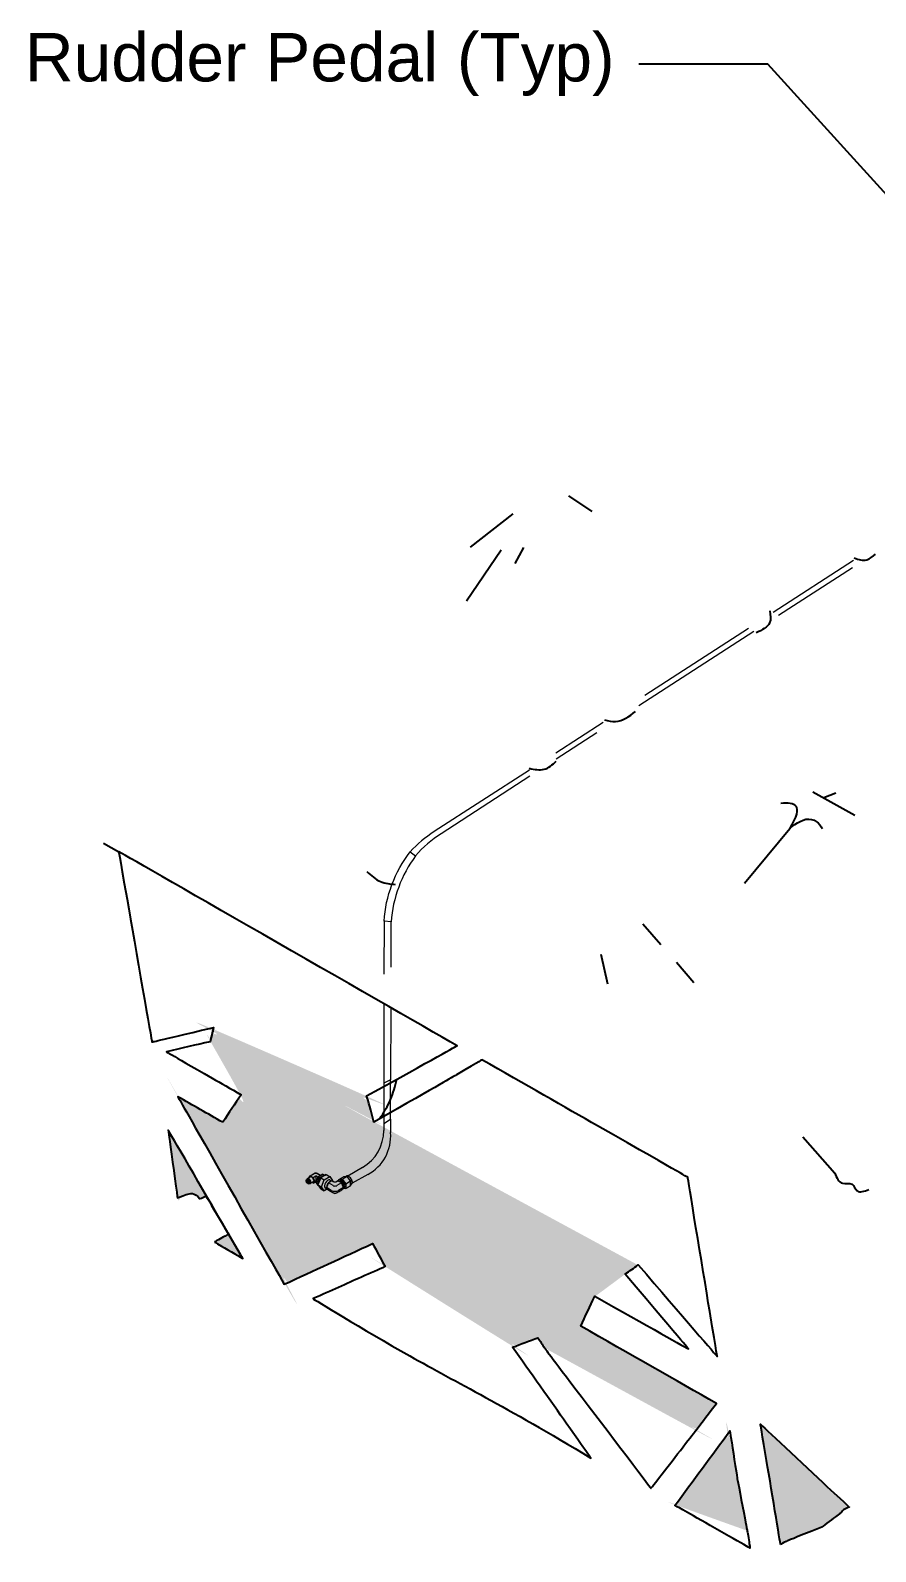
# Model space of a CAD drawing. Extents: x 4.3 to 15.2, y 2.4 to 10.6.
# Drawn here: x 4.308 to 6.666, y 2.587 to 6.829 of the extents above; entities that cross this region are included whole.
import ezdxf
from ezdxf import colors
from ezdxf.entities.mleader import LeaderData, LeaderLine
from ezdxf.math import Vec2, Vec3

# ---------------------------------------------------------------- set-up
doc = ezdxf.new("R2010")
doc.units = 0
doc.header["$LTSCALE"] = 0.3
doc.header["$MEASUREMENT"] = 0
doc.layers.add('1', color=1, linetype='CONTINUOUS')
doc.layers.add('HATCH', color=1, linetype='CONTINUOUS')
doc.styles.add('PARTS TEXT', font='arial.ttf', dxfattribs={"height": 0.0875})

msp = doc.modelspace()

# ---------------------------------------------------------------- hatches: boundary and pattern name
at = {"layer": 'HATCH'}
h = msp.add_hatch(color=255, dxfattribs=at)
h.dxf.hatch_style = 1
edge = h.paths.add_edge_path()
edge.add_spline(control_points=[(4.8443, 3.7838), (4.8614, 3.8095), (4.8786, 3.8351), (4.8958, 3.8607), (4.8662, 3.8776), (4.6878, 3.9799), (4.6878, 3.9799), (4.6878, 3.9799), (4.7287, 3.9908), (4.7719, 4.0001), (4.8088, 4.0081), (4.8122, 4.0215), (4.8156, 4.0349), (4.819, 4.0483), (4.809, 4.0459), (4.6469, 4.0078), (4.6469, 4.0078), (4.6469, 4.0078), (4.6469, 4.0078), (4.5541, 4.5387), (4.5541, 4.5387), (4.5541, 4.5387), (4.5541, 4.5387), (5.3107, 4.1047), (5.4985, 3.9975), (5.4985, 3.9975), (5.4341, 3.9614), (5.2457, 3.8573), (5.2507, 3.8445), (5.2585, 3.815), (5.2658, 3.7843), (5.4611, 3.8955), (5.5675, 3.9581), (5.5675, 3.9581), (5.5675, 3.9581), (5.685, 3.8911), (6.1417, 3.6304), (6.1417, 3.6304), (6.1417, 3.6304), (6.1417, 3.6304), (6.2239, 3.1308), (6.2239, 3.1308), (6.2239, 3.1308), (6.2239, 3.1308), (6.1266, 3.2437), (6.0037, 3.3862), (5.9916, 3.3776), (5.9794, 3.3689), (5.9672, 3.3603), (6.1436, 3.1519), (6.1436, 3.1519), (6.1436, 3.1519), (6.1436, 3.1519), (6.025, 3.2185), (5.8823, 3.2985), (5.8693, 3.2708), (5.8563, 3.243), (5.8433, 3.2153), (5.9781, 3.1385), (6.113, 3.0617), (6.2218, 2.9998), (6.2024, 2.9743), (6.183, 2.9489), (6.1636, 2.9234), (6.1636, 2.9234), (6.0393, 2.7634), (6.0393, 2.7634), (6.0393, 2.7634), (6.0393, 2.7634), (5.7423, 3.1542), (5.7423, 3.1542), (5.7423, 3.1542), (5.7361, 3.1638), (5.7299, 3.1733), (5.7236, 3.1829), (5.7002, 3.1741), (5.6767, 3.1653), (5.6532, 3.1565), (5.6993, 3.0912), (5.8718, 2.8473), (5.8718, 2.8473), (5.8718, 2.8473), (5.6294, 2.9927), (5.3676, 3.1233), (5.0964, 3.2919), (5.0964, 3.2919), (5.1475, 3.3146), (5.2143, 3.3444), (5.2812, 3.3741), (5.2973, 3.3812), (5.2857, 3.4027), (5.2741, 3.4242), (5.2625, 3.4457), (5.1803, 3.4078), (5.098, 3.37), (5.0158, 3.3321), (5.0158, 3.3321), (4.7189, 3.8552), (4.7189, 3.8552), (4.7189, 3.8552), (4.7607, 3.8314), (4.8025, 3.8076), (4.8443, 3.7838)], knot_values=[0, 0, 0, 0, 1, 1, 1, 1.000029, 1.000187, 1.000187, 1.000187, 1.000246, 1.000246, 1.000246, 2.000246, 2.000246, 2.000246, 2.000259, 2.000417, 2.000417, 2.000417, 2.000575, 2.000733, 2.000733, 2.000733, 2.000824, 2.000824, 2.000824, 2.000948, 2.000948, 2.000948, 3.000948, 3.000948, 3.000948, 3.000984, 3.001142, 3.001142, 3.001142, 3.001197, 3.001355, 3.001355, 3.001355, 3.001513, 3.001671, 3.001671, 3.001671, 3.001751, 3.001751, 3.001751, 4.001751, 4.001751, 4.001751, 4.001905, 4.001905, 4.001905, 4.001989, 4.001989, 4.001989, 5.001989, 5.001989, 5.001989, 6.001989, 6.001989, 6.001989, 7.001989, 7.001989, 7.001989, 7.002147, 7.002305, 7.002305, 7.002305, 7.002463, 7.00262, 7.00262, 7.00262, 8.00262, 8.00262, 8.00262, 9.00262, 9.00262, 9.00262, 9.002712, 9.00287, 9.00287, 9.00287, 9.003027, 9.003185, 9.003185, 9.003185, 9.003343, 9.003437, 9.003437, 9.003437, 10.003437, 10.003437, 10.003437, 11.003437, 11.003437, 11.003437, 11.003595, 11.003753, 11.003753, 11.003753, 12.003753, 12.003753, 12.003753, 12.003753], weights=[1, 1, 1, 1, 1, 1, 1, 1, 1, 1, 1, 1, 1, 1, 1, 1, 1, 1, 1, 1, 1, 1, 1, 1, 1, 1, 1, 1, 1, 1, 1, 1, 1, 1, 1, 1, 1, 1, 1, 1, 1, 1, 1, 1, 1, 1, 1, 1, 1, 1, 1, 1, 1, 1, 1, 1, 1, 1, 1, 1, 1, 1, 1, 1, 1, 1, 1, 1, 1, 1, 1, 1, 1, 1, 1, 1, 1, 1, 1, 1, 1, 1, 1, 1, 1, 1, 1, 1, 1, 1, 1, 1, 1, 1, 1, 1, 1, 1, 1, 1, 1, 1, 1], degree=3, periodic=0)
edge = h.paths.add_edge_path()
edge.add_spline(control_points=[(6.3079, 2.6446), (6.3079, 2.6446), (6.3079, 2.6446), (6.2801, 2.789), (6.2801, 2.789), (6.2801, 2.789), (6.2594, 2.923), (6.2594, 2.923), (6.2594, 2.923), (6.2083, 2.8538), (6.1572, 2.7846), (6.106, 2.7154), (6.106, 2.7154), (6.106, 2.7154), (6.3155, 2.5961), (6.3155, 2.5961), (6.3155, 2.5961), (6.3155, 2.5961), (6.3079, 2.6446), (6.3079, 2.6446)], knot_values=[0, 0, 0, 0, 0.000158, 0.000316, 0.000316, 0.000316, 0.000474, 0.000632, 0.000632, 0.000632, 1.000632, 1.000632, 1.000632, 1.000789, 1.000947, 1.000947, 1.000947, 1.001105, 1.001263, 1.001263, 1.001263, 1.001263], weights=[1, 1, 1, 1, 1, 1, 1, 1, 1, 1, 1, 1, 1, 1, 1, 1, 1, 1, 1, 1], degree=3, periodic=0)
edge = h.paths.add_edge_path()
edge.add_spline(control_points=[(6.4008, 2.6059), (6.4008, 2.6059), (6.4157, 2.6158), (6.4321, 2.621), (6.5156, 2.6544), (6.5156, 2.6544), (6.567, 2.6931), (6.567, 2.6931), (6.567, 2.6931), (6.567, 2.6931), (6.5754, 2.702), (6.5754, 2.702), (6.5754, 2.702), (6.5754, 2.702), (6.5922, 2.7108), (6.5922, 2.7108), (6.5922, 2.7108), (6.5922, 2.7108), (6.5922, 2.7108), (6.345, 2.9414), (6.345, 2.9414), (6.345, 2.9414), (6.345, 2.9414), (6.4008, 2.6059), (6.4008, 2.6059)], knot_values=[0, 0, 0, 0, 0.000158, 0.000316, 0.000316, 0.000316, 0.000474, 0.000632, 0.000632, 0.000632, 0.000789, 0.000947, 0.000947, 0.000947, 0.001105, 0.001263, 0.001263, 0.001263, 0.001421, 0.001579, 0.001579, 0.001579, 0.001737, 0.001895, 0.001895, 0.001895, 0.001895], weights=[1, 1, 1, 1, 1, 1, 1, 1, 1, 1, 1, 1, 1, 1, 1, 1, 1, 1, 1, 1, 1, 1, 1, 1, 1], degree=3, periodic=0)
edge = h.paths.add_edge_path(flags=17)
edge.add_spline(control_points=[(4.8215, 3.4499), (4.8215, 3.4499), (4.8604, 3.4721), (4.8604, 3.4721), (4.8604, 3.4721), (4.8604, 3.4721), (4.7975, 3.5786), (4.7975, 3.5786), (4.7975, 3.5786), (4.7975, 3.5786), (4.7808, 3.5706), (4.7808, 3.5706), (4.7808, 3.5706), (4.7656, 3.5894), (4.7424, 3.5831), (4.7181, 3.5731), (4.7181, 3.5731), (4.7181, 3.5731), (4.6924, 3.7617), (4.6924, 3.7617), (4.6924, 3.7617), (4.6924, 3.7617), (4.9003, 3.4041), (4.9003, 3.4041), (4.9003, 3.4041), (4.9003, 3.4041), (4.8215, 3.4499), (4.8215, 3.4499), (4.8215, 3.4499)], knot_values=[0, 0, 0, 0, 0.000158, 0.000316, 0.000316, 0.000316, 0.000474, 0.000632, 0.000632, 0.000632, 0.000789, 0.000947, 0.000947, 0.000947, 0.001105, 0.001263, 0.001263, 0.001263, 0.001421, 0.001579, 0.001579, 0.001579, 0.001737, 0.001895, 0.001895, 0.001895, 0.002052, 0.00221, 0.00221, 0.00221, 0.00221], weights=[1, 1, 1, 1, 1, 1, 1, 1, 1, 1, 1, 1, 1, 1, 1, 1, 1, 1, 1, 1, 1, 1, 1, 1, 1, 1, 1, 1, 1], degree=3, periodic=0)

# ---------------------------------------------------------------- linework, layer by layer
at = {"layer": '1', "color": 30}
for p, q in [((5.8094, 5.5309), (5.8745, 5.4877)), ((5.536, 5.3875), (5.655, 5.4812)), ((5.5243, 5.2382), (5.621, 5.3805)), ((5.6603, 5.3422), (5.6841, 5.3866)), ((6.3006, 4.4504), (6.4264, 4.6036)), ((4.5117, 4.5619), (4.5546, 4.5384)), ((6.0167, 4.3376), (6.0664, 4.2797)), ((5.8991, 4.253), (5.9179, 4.1702)), ((6.1107, 4.2306), (6.1584, 4.174)), ((4.819, 4.0483), (4.8088, 4.0081)), ((6.4627, 3.7437), (6.5523, 3.6421))]:
    msp.add_line(p, q, dxfattribs=at)
at = {"layer": '1', "color": 41, "lineweight": 18}
for p, q in [((6.6047, 5.3505), (6.38, 5.2054)), ((6.6011, 5.33), (6.3951, 5.197)), ((6.3266, 5.1527), (6.0056, 4.9454)), ((6.3115, 5.1612), (6.0223, 4.9744)), ((5.9055, 4.8989), (5.7734, 4.8136)), ((5.8886, 4.8698), (5.7747, 4.7963)), ((5.7, 4.7662), (5.4343, 4.5946)), ((5.7012, 4.7488), (5.4536, 4.5888)), ((5.2944, 4.3463), (5.2941, 4.1974)), ((5.3138, 4.3429), (5.3135, 4.2161)), ((5.294, 4.1145), (5.2936, 3.8925)), ((5.3132, 4.1035), (5.3127, 3.9021)), ((5.2936, 3.7801), (5.2936, 3.7608)), ((5.3128, 3.7924), (5.3128, 3.755)), ((5.2347, 3.658), (5.1936, 3.6339)), ((5.2489, 3.6379), (5.2051, 3.614))]:
    msp.add_line(p, q, dxfattribs=at)
at = {"layer": '1', "color": 150, "lineweight": 18}
for p, q in [((5.0773, 3.6204), (5.0773, 3.621)), ((5.0815, 3.6257), (5.0787, 3.6241)), ((5.0887, 3.6312), (5.0809, 3.6267)), ((5.0814, 3.6132), (5.082, 3.6129)), ((5.0847, 3.629), (5.0886, 3.6346)), ((5.0847, 3.6289), (5.0847, 3.629)), ((5.0881, 3.6142), (5.0853, 3.6126)), ((5.0886, 3.6346), (5.0998, 3.641)), ((5.0886, 3.6346), (5.0965, 3.63)), ((5.0965, 3.6177), (5.0887, 3.6132)), ((5.0965, 3.6143), (5.0936, 3.616)), ((5.0965, 3.63), (5.1037, 3.6342)), ((5.0965, 3.63), (5.1004, 3.6199)), ((5.1004, 3.6199), (5.0965, 3.6143)), ((5.0965, 3.6143), (5.1037, 3.6185)), ((5.1004, 3.6199), (5.1037, 3.6218)), ((5.1037, 3.6342), (5.1037, 3.6218)), ((5.1101, 3.6305), (5.1037, 3.6342)), ((5.1037, 3.6218), (5.1037, 3.6185)), ((5.1062, 3.6204), (5.1037, 3.6218)), ((5.1056, 3.6174), (5.1037, 3.6185)), ((5.1113, 3.6319), (5.1049, 3.6156)), ((5.1049, 3.6156), (5.1092, 3.6132)), ((5.1049, 3.6156), (5.1112, 3.6066)), ((5.1101, 3.6305), (5.1062, 3.6204)), ((5.1062, 3.6204), (5.1066, 3.6198)), ((5.1173, 3.6354), (5.1076, 3.641)), ((5.1092, 3.6132), (5.1155, 3.6295)), ((5.1106, 3.6111), (5.1092, 3.6132)), ((5.1177, 3.6293), (5.11, 3.6095)), ((5.11, 3.6095), (5.1199, 3.6038)), ((5.11, 3.6095), (5.1177, 3.5986)), ((5.1109, 3.631), (5.1101, 3.6305)), ((5.1112, 3.6066), (5.1128, 3.6056)), ((5.124, 3.6392), (5.1113, 3.6319)), ((5.1113, 3.6319), (5.1155, 3.6295)), ((5.1155, 3.6295), (5.1282, 3.6367)), ((5.133, 3.6381), (5.1177, 3.6293)), ((5.1177, 3.6293), (5.1276, 3.6236)), ((5.1199, 3.6038), (5.1276, 3.6236)), ((5.124, 3.6392), (5.1282, 3.6367)), ((5.1276, 3.6236), (5.1429, 3.6324)), ((5.1282, 3.6367), (5.1289, 3.6357)), ((5.133, 3.6381), (5.1429, 3.6324)), ((5.139, 3.6148), (5.1339, 3.6017)), ((5.1492, 3.6207), (5.139, 3.6148)), ((5.1524, 3.6071), (5.139, 3.6148)), ((5.144, 3.6226), (5.142, 3.624)), ((5.1423, 3.6203), (5.1456, 3.6186)), ((5.1429, 3.6324), (5.1506, 3.6215)), ((5.1524, 3.6189), (5.1492, 3.6207)), ((5.1506, 3.6215), (5.1501, 3.6202)), ((5.176, 3.6148), (5.1626, 3.6071)), ((5.1658, 3.6207), (5.1627, 3.6189)), ((5.176, 3.6148), (5.1658, 3.6207)), ((5.168, 3.624), (5.1813, 3.6317)), ((5.168, 3.624), (5.1779, 3.6249)), ((5.168, 3.6195), (5.168, 3.624)), ((5.1725, 3.621), (5.1703, 3.6198)), ((5.1712, 3.6184), (5.1705, 3.618)), ((5.1811, 3.6017), (5.176, 3.6148)), ((5.1779, 3.6249), (5.1912, 3.6326)), ((5.1779, 3.6249), (5.1879, 3.6125)), ((5.1912, 3.6326), (5.1813, 3.6317)), ((5.1863, 3.6321), (5.1889, 3.6336)), ((5.1879, 3.6125), (5.2012, 3.6202)), ((5.1879, 3.6125), (5.1879, 3.5992)), ((5.1879, 3.5992), (5.2012, 3.6069)), ((5.2012, 3.6202), (5.1912, 3.6326)), ((5.2012, 3.6069), (5.2012, 3.6202)), ((5.2012, 3.6094), (5.2025, 3.6101)), ((5.1177, 3.5986), (5.1276, 3.5929)), ((5.1276, 3.5929), (5.1199, 3.6038)), ((5.1364, 3.598), (5.1276, 3.5929)), ((5.131, 3.6001), (5.1288, 3.6012)), ((5.1322, 3.6027), (5.134, 3.6016)), ((5.1339, 3.6017), (5.139, 3.5944)), ((5.1473, 3.5939), (5.1339, 3.6017)), ((5.1524, 3.5867), (5.139, 3.5944)), ((5.176, 3.5944), (5.1626, 3.5867)), ((5.1811, 3.6017), (5.1677, 3.5939)), ((5.176, 3.5944), (5.1811, 3.6017)), ((5.1879, 3.5992), (5.1788, 3.5984)), ((5.1834, 3.6021), (5.1812, 3.6009))]:
    msp.add_line(p, q, dxfattribs=at)
at = {"layer": '1', "color": 41, "lineweight": 18}
msp.add_lwpolyline([(5.2944, 4.3444, -0.147974), (5.3674, 4.5384), (5.3825, 4.5272, 0.140114), (5.3139, 4.3429)], format="xyb", close=True, dxfattribs=at)
at = {"layer": '1', "color": 41, "lineweight": 18, "flags": 128}
msp.add_lwpolyline([(5.2936, 3.7801), (5.3128, 3.7924), (5.3127, 3.9021), (5.2936, 3.8925), (5.2936, 3.7801)], dxfattribs=at)
at = {"layer": '1', "color": 41, "lineweight": 18}
for centre, radius, start, end in [((5.6268, 4.2975), 0.354, 122.9296, 137.1168), ((5.6155, 4.3304), 0.3049, 122.0842, 139.8208), ((5.1743, 3.7608), 0.1193, 300.4038, 359.98), ((5.1906, 3.7458), 0.1226, 298.3986, 4.2978)]:
    msp.add_arc(centre, radius, start, end, dxfattribs=at)
at = {"layer": '1', "color": 150, "lineweight": 18}
for major_axis in [(-0.00293, 0.00507), (-0.00099, 0.00171)]:
    msp.add_ellipse((5.0814, 3.618), major_axis=major_axis, ratio=0.57735, dxfattribs=at)
for centre, major_axis, start_param, end_param in [((5.082, 3.6183), (0.00332, -0.00575), 5.497787, 10.210176), ((5.0848, 3.6199), (-0.00391, 0.00677), 2.586782, 6.837996), ((5.0848, 3.6199), (-0.00332, 0.00575), 3.141593, 6.283185), ((5.0926, 3.6244), (-0.00391, 0.00677), 3.141593, 6.283185), ((5.1037, 3.6387), (-0.00556, 0), 3.926991, 5.497787), ((5.114, 3.6249), (-0.00469, -0.00813), 4.57334, 5.364207), ((5.1218, 3.6204), (-0.0068, -0.0118), 4.461302, 5.487075), ((5.1374, 3.6114), (0.0065, 0.0113), 5.730625, 9.9701), ((5.142, 3.6088), (0.00519, 0.00899), 1.205953, 2.459239), ((5.142, 3.6088), (-0.00474, -0.00821), 4.49586, 5.452517), ((5.142, 3.6088), (0.00519, 0.00899), 0.372078, 1.198719), ((5.1575, 3.6218), (-0.00726, 0), 0.785398, 2.356194), ((5.1575, 3.61), (-0.00722, 0), 0.785398, 2.356194), ((5.1758, 3.6104), (0.00545, -0.00944), 6.129718, 9.669793), ((5.1758, 3.6104), (0.00462, -0.00801), 0.078619, 3.141593), ((5.1779, 3.6116), (0.00545, -0.00944), 0, 3.141593), ((5.1957, 3.6219), (0.0068, -0.0118), 0, 3.141593), ((5.1575, 3.5998), (-0.0144, 0), 0.785398, 2.356194), ((5.1575, 3.5896), (-0.00722, 0), 0.785398, 2.356194)]:
    msp.add_ellipse(centre, major_axis=major_axis, ratio=0.57735, start_param=start_param, end_param=end_param, dxfattribs=at)
at = {"layer": '1', "color": 6}
for points in [[(6.6059, 5.3578), (6.6414, 5.3526), (6.6657, 5.3687)], [(6.3709, 5.2106), (6.3703, 5.1768), (6.3325, 5.1494)], [(5.9096, 4.906), (5.94, 4.9016), (5.9965, 4.9297)], [(5.6997, 4.7712), (5.7411, 4.7684), (5.7751, 4.7909)], [(5.2462, 4.4829), (5.2847, 4.4552), (5.3258, 4.447)], [(5.2825, 3.7939), (5.3128, 3.8472), (5.3297, 3.9038)]]:
    msp.add_spline(points, degree=3, dxfattribs=at)
at = {"layer": '1', "color": 30}
for points, knots in [([(6.4016, 4.6741), (6.4405, 4.6768), (6.4673, 4.6724), (6.4257, 4.6025), (6.4257, 4.6025), (6.4748, 4.6476), (6.5118, 4.6179), (6.5169, 4.6025)], [0, 0, 0, 0, 0.333333, 0.333333, 0.333333, 0.666667, 1, 1, 1, 1]), ([(4.8443, 3.7838), (4.8614, 3.8095), (4.8786, 3.8351), (4.8958, 3.8607), (4.8662, 3.8776), (4.6878, 3.9799), (4.6878, 3.9799), (4.6878, 3.9799), (4.7287, 3.9908), (4.7719, 4.0001), (4.8088, 4.0081), (4.8122, 4.0215), (4.8156, 4.0349), (4.819, 4.0483), (4.809, 4.0459), (4.6469, 4.0078), (4.6469, 4.0078), (4.6469, 4.0078), (4.6469, 4.0078), (4.5541, 4.5387), (4.5541, 4.5387), (4.5541, 4.5387), (4.5541, 4.5387), (5.3107, 4.1047), (5.4985, 3.9975), (5.4985, 3.9975), (5.4341, 3.9614), (5.2457, 3.8573), (5.2507, 3.8445), (5.2585, 3.815), (5.2658, 3.7843), (5.4611, 3.8955), (5.5675, 3.9581), (5.5675, 3.9581), (5.5675, 3.9581), (5.685, 3.8911), (6.1417, 3.6304), (6.1417, 3.6304), (6.1417, 3.6304), (6.1417, 3.6304), (6.2239, 3.1308), (6.2239, 3.1308), (6.2239, 3.1308), (6.2239, 3.1308), (6.1266, 3.2437), (6.0037, 3.3862), (5.9916, 3.3776), (5.9794, 3.3689), (5.9672, 3.3603), (6.1436, 3.1519), (6.1436, 3.1519), (6.1436, 3.1519), (6.1436, 3.1519), (6.025, 3.2185), (5.8823, 3.2985), (5.8693, 3.2708), (5.8563, 3.243), (5.8433, 3.2153), (5.9781, 3.1385), (6.113, 3.0617), (6.2218, 2.9998), (6.2024, 2.9743), (6.183, 2.9489), (6.1636, 2.9234), (6.1636, 2.9234), (6.0393, 2.7634), (6.0393, 2.7634), (6.0393, 2.7634), (6.0393, 2.7634), (5.7423, 3.1542), (5.7423, 3.1542), (5.7423, 3.1542), (5.7361, 3.1638), (5.7299, 3.1733), (5.7236, 3.1829), (5.7002, 3.1741), (5.6767, 3.1653), (5.6532, 3.1565), (5.6993, 3.0912), (5.8718, 2.8473), (5.8718, 2.8473), (5.8718, 2.8473), (5.6294, 2.9927), (5.3676, 3.1233), (5.0964, 3.2919), (5.0964, 3.2919), (5.1475, 3.3146), (5.2143, 3.3444), (5.2812, 3.3741), (5.2973, 3.3812), (5.2857, 3.4027), (5.2741, 3.4242), (5.2625, 3.4457), (5.1803, 3.4078), (5.098, 3.37), (5.0158, 3.3321), (5.0158, 3.3321), (4.7189, 3.8552), (4.7189, 3.8552), (4.7189, 3.8552), (4.7607, 3.8314), (4.8025, 3.8076), (4.8443, 3.7838)], [0, 0, 0, 0, 1, 1, 1, 1.000029, 1.000187, 1.000187, 1.000187, 1.000246, 1.000246, 1.000246, 2.000246, 2.000246, 2.000246, 2.000259, 2.000417, 2.000417, 2.000417, 2.000575, 2.000733, 2.000733, 2.000733, 2.000824, 2.000824, 2.000824, 2.000948, 2.000948, 2.000948, 3.000948, 3.000948, 3.000948, 3.000984, 3.001142, 3.001142, 3.001142, 3.001197, 3.001355, 3.001355, 3.001355, 3.001513, 3.001671, 3.001671, 3.001671, 3.001751, 3.001751, 3.001751, 4.001751, 4.001751, 4.001751, 4.001905, 4.001905, 4.001905, 4.001989, 4.001989, 4.001989, 5.001989, 5.001989, 5.001989, 6.001989, 6.001989, 6.001989, 7.001989, 7.001989, 7.001989, 7.002147, 7.002305, 7.002305, 7.002305, 7.002463, 7.00262, 7.00262, 7.00262, 8.00262, 8.00262, 8.00262, 9.00262, 9.00262, 9.00262, 9.002712, 9.00287, 9.00287, 9.00287, 9.003027, 9.003185, 9.003185, 9.003185, 9.003343, 9.003437, 9.003437, 9.003437, 10.003437, 10.003437, 10.003437, 11.003437, 11.003437, 11.003437, 11.003595, 11.003753, 11.003753, 11.003753, 12.003753, 12.003753, 12.003753, 12.003753]), ([(4.8215, 3.4499), (4.8215, 3.4499), (4.8604, 3.4721), (4.8604, 3.4721), (4.8604, 3.4721), (4.8604, 3.4721), (4.7975, 3.5786), (4.7975, 3.5786), (4.7975, 3.5786), (4.7975, 3.5786), (4.7808, 3.5706), (4.7808, 3.5706), (4.7808, 3.5706), (4.7656, 3.5894), (4.7424, 3.5831), (4.7181, 3.5731), (4.7181, 3.5731), (4.7181, 3.5731), (4.6924, 3.7617), (4.6924, 3.7617), (4.6924, 3.7617), (4.6924, 3.7617), (4.9003, 3.4041), (4.9003, 3.4041), (4.9003, 3.4041), (4.9003, 3.4041), (4.8215, 3.4499), (4.8215, 3.4499), (4.8215, 3.4499)], [0, 0, 0, 0, 0.000157878, 0.000315756, 0.000315756, 0.000315756, 0.000473634, 0.000631512, 0.000631512, 0.000631512, 0.000789391, 0.000947269, 0.000947269, 0.000947269, 0.001105147, 0.001263025, 0.001263025, 0.001263025, 0.001420903, 0.001578781, 0.001578781, 0.001578781, 0.001736659, 0.001894537, 0.001894537, 0.001894537, 0.002052416, 0.002210294, 0.002210294, 0.002210294, 0.002210294]), ([(6.3079, 2.6446), (6.3079, 2.6446), (6.3079, 2.6446), (6.2801, 2.789), (6.2801, 2.789), (6.2801, 2.789), (6.2594, 2.923), (6.2594, 2.923), (6.2594, 2.923), (6.2083, 2.8538), (6.1572, 2.7846), (6.106, 2.7154), (6.106, 2.7154), (6.106, 2.7154), (6.3155, 2.5961), (6.3155, 2.5961), (6.3155, 2.5961), (6.3155, 2.5961), (6.3079, 2.6446), (6.3079, 2.6446)], [0, 0, 0, 0, 0.000158, 0.000316, 0.000316, 0.000316, 0.000474, 0.000632, 0.000632, 0.000632, 1.000632, 1.000632, 1.000632, 1.000789, 1.000947, 1.000947, 1.000947, 1.001105, 1.001263, 1.001263, 1.001263, 1.001263]), ([(6.4008, 2.6059), (6.4008, 2.6059), (6.4157, 2.6158), (6.4321, 2.621), (6.5156, 2.6544), (6.5156, 2.6544), (6.567, 2.6931), (6.567, 2.6931), (6.567, 2.6931), (6.567, 2.6931), (6.5754, 2.702), (6.5754, 2.702), (6.5754, 2.702), (6.5754, 2.702), (6.5922, 2.7108), (6.5922, 2.7108), (6.5922, 2.7108), (6.5922, 2.7108), (6.5922, 2.7108), (6.345, 2.9414), (6.345, 2.9414), (6.345, 2.9414), (6.345, 2.9414), (6.4008, 2.6059), (6.4008, 2.6059)], [0, 0, 0, 0, 0.000157878, 0.000315756, 0.000315756, 0.000315756, 0.000473634, 0.000631512, 0.000631512, 0.000631512, 0.000789391, 0.000947269, 0.000947269, 0.000947269, 0.001105147, 0.001263025, 0.001263025, 0.001263025, 0.001420903, 0.001578781, 0.001578781, 0.001578781, 0.001736659, 0.001894537, 0.001894537, 0.001894537, 0.001894537])]:
    msp.add_open_spline(points, degree=3, knots=knots, dxfattribs=at)
for points in [[(6.6081, 4.6399), (6.6081, 4.6399), (6.4905, 4.7049), (6.4905, 4.7049)], [(6.5553, 4.7016), (6.5553, 4.7016), (6.5213, 4.6884), (6.5213, 4.6884)]]:
    msp.add_open_spline(points, degree=3, dxfattribs=at)
at = {"layer": '1', "color": 41, "lineweight": 18}
msp.add_rational_spline([(5.0773, 3.6204), (5.0773, 3.6184), (5.0785, 3.6163), (5.0797, 3.6142), (5.0814, 3.6132), (5.0817, 3.6131), (5.082, 3.6129), (5.0839, 3.6118), (5.0853, 3.6126), (5.0857, 3.6128), (5.086, 3.613), (5.0876, 3.6125), (5.0887, 3.6132), (5.0911, 3.6146), (5.0936, 3.616), (5.095, 3.6152), (5.0965, 3.6143), (5.1001, 3.6164), (5.1037, 3.6185), (5.1047, 3.6179), (5.1056, 3.6174), (5.1053, 3.6165), (5.1049, 3.6156), (5.108, 3.6111), (5.1112, 3.6066), (5.112, 3.6061), (5.1128, 3.6056), (5.1152, 3.6021), (5.1177, 3.5986), (5.1226, 3.5958), (5.1276, 3.5929), (5.132, 3.5955), (5.1364, 3.598), (5.1377, 3.5962), (5.139, 3.5944), (5.1457, 3.5905), (5.1524, 3.5867), (5.1575, 3.5837), (5.1626, 3.5867), (5.1693, 3.5905), (5.176, 3.5944), (5.1774, 3.5964), (5.1788, 3.5984), (5.1834, 3.5988), (5.1879, 3.5992), (5.1945, 3.6031), (5.2012, 3.6069), (5.2012, 3.6081), (5.2012, 3.6094), (5.2018, 3.6097), (5.2025, 3.6101), (5.2093, 3.614), (5.2025, 3.6258), (5.1957, 3.6375), (5.1889, 3.6336), (5.1876, 3.6329), (5.1863, 3.6321), (5.1838, 3.6319), (5.1813, 3.6317), (5.1746, 3.6278), (5.168, 3.624), (5.168, 3.6217), (5.168, 3.6195), (5.1669, 3.6201), (5.1658, 3.6207), (5.1642, 3.6198), (5.1627, 3.6189), (5.1575, 3.6159), (5.1524, 3.6189), (5.1512, 3.6195), (5.1501, 3.6202), (5.1503, 3.6209), (5.1506, 3.6215), (5.1467, 3.6269), (5.1429, 3.6324), (5.138, 3.6352), (5.133, 3.6381), (5.1309, 3.6369), (5.1289, 3.6357), (5.1285, 3.6362), (5.1282, 3.6367), (5.1261, 3.6379), (5.124, 3.6392), (5.1207, 3.6373), (5.1173, 3.6354), (5.1125, 3.6382), (5.1076, 3.641), (5.106, 3.6419), (5.1037, 3.6419), (5.1014, 3.6419), (5.0998, 3.641), (5.0942, 3.6378), (5.0886, 3.6346), (5.0867, 3.6318), (5.0847, 3.629), (5.0847, 3.629), (5.0847, 3.6289), (5.0828, 3.6278), (5.0809, 3.6267), (5.0798, 3.6261), (5.0794, 3.6245), (5.079, 3.6243), (5.0787, 3.6241), (5.0773, 3.6233), (5.0773, 3.621), (5.0773, 3.6207), (5.0773, 3.6204)], [1, 0.923879532511, 1, 0.923879532511, 1, 1, 1, 0.923879532511, 1, 1, 1, 0.961769203084, 1, 1, 1, 1, 1, 1, 1, 1, 1, 1, 1, 1, 1, 1, 1, 1, 1, 1, 1, 1, 1, 1, 1, 1, 1, 0.707106781187, 1, 1, 1, 1, 1, 1, 1, 1, 1, 1, 1, 1, 1, 0.707106781187, 1, 0.707106781187, 1, 1, 1, 1, 1, 1, 1, 1, 1, 1, 1, 1, 1, 0.707106781187, 1, 1, 1, 1, 1, 1, 1, 1, 1, 1, 1, 1, 1, 1, 1, 1, 1, 1, 1, 0.923879532511, 1, 0.923879532511, 1, 1, 1, 1, 1, 1, 1, 1, 1, 0.961769203084, 1, 1, 1, 0.923879532511, 1, 1, 1], degree=2, knots=[0, 0, 0, 0.785398, 0.785398, 1.570796, 1.570796, 2.570796, 2.570796, 3.356194, 3.356194, 4.356194, 4.356194, 4.911006, 4.911006, 5.911006, 5.911006, 6.911006, 6.911006, 7.911006, 7.911006, 8.911006, 8.911006, 9.911006, 9.911006, 10.911006, 10.911006, 11.911006, 11.911006, 12.911006, 12.911006, 13.911006, 13.911006, 14.911006, 14.911006, 15.911006, 15.911006, 16.911006, 16.911006, 18.481802, 18.481802, 19.481802, 19.481802, 20.481802, 20.481802, 21.481802, 21.481802, 22.481802, 22.481802, 23.481802, 23.481802, 24.481802, 24.481802, 26.052598, 26.052598, 27.623395, 27.623395, 28.623395, 28.623395, 29.623395, 29.623395, 30.623395, 30.623395, 31.623395, 31.623395, 32.623395, 32.623395, 33.623395, 33.623395, 35.194191, 35.194191, 36.194191, 36.194191, 37.194191, 37.194191, 38.194191, 38.194191, 39.194191, 39.194191, 40.194191, 40.194191, 41.194191, 41.194191, 42.194191, 42.194191, 43.194191, 43.194191, 44.194191, 44.194191, 44.979589, 44.979589, 45.764987, 45.764987, 46.764987, 46.764987, 47.764987, 47.764987, 48.764987, 48.764987, 49.764987, 49.764987, 50.319798, 50.319798, 51.319798, 51.319798, 52.105196, 52.105196, 53.105196, 53.105196, 53.105196], dxfattribs=at)
at = {"layer": '1', "color": 30}
msp.add_spline([(6.5523, 3.6421), (6.5738, 3.6138), (6.6002, 3.6114), (6.6144, 3.5929), (6.6473, 3.5963)], degree=3, dxfattribs=at)

# ---------------------------------------------------------------- leaders
at = {"layer": '1', "color": 41}
ml = msp.add_multileader_mtext('Standard', dxfattribs=at)
ml.set_content('Rudder Pedal (Typ)', color=41, style='PARTS TEXT')
ml.set_leader_properties()
ml.build(insert=Vec2(0, 0))
ml.multileader.update_dxf_attribs({"dogleg_length": 0.36, "arrow_head_size": 0.135})
ctx = ml.context
ctx.base_point, ctx.char_height, ctx.arrow_head_size, ctx.landing_gap_size, ctx.plane_origin = Vec3(4.2461, 6.7346), 0.135, 0.135, 0.0675, Vec3(3.1424, 7.666)
ctx.text_align_type = 2
notes = []
notes.append((ctx, [(1, (1, 1, 0), (6.3652, 6.7346), (-1, 0), 0.36, [(0, [(7.0363, 5.9959)], 0, [])])]))
ctx.mtext.insert, ctx.mtext.alignment, ctx.mtext.flow_direction = Vec3(5.9377, 6.822), 3, 5
for ctx, leaders in notes:
    for number, flags, end, landing, length, lines in leaders:
        leader = LeaderData()
        leader.index, (leader.has_last_leader_line, leader.has_dogleg_vector, leader.attachment_direction) = number, flags
        leader.last_leader_point, leader.dogleg_vector, leader.dogleg_length = Vec3(end), Vec3(landing), length
        for number, points, colour, breaks in lines:
            line = LeaderLine()
            line.index, line.vertices, line.color, line.breaks = number, Vec3.list(points), colors.encode_raw_color(colour), breaks
            leader.lines.append(line)
        ctx.leaders.append(leader)

doc.saveas('drawing.dxf')
